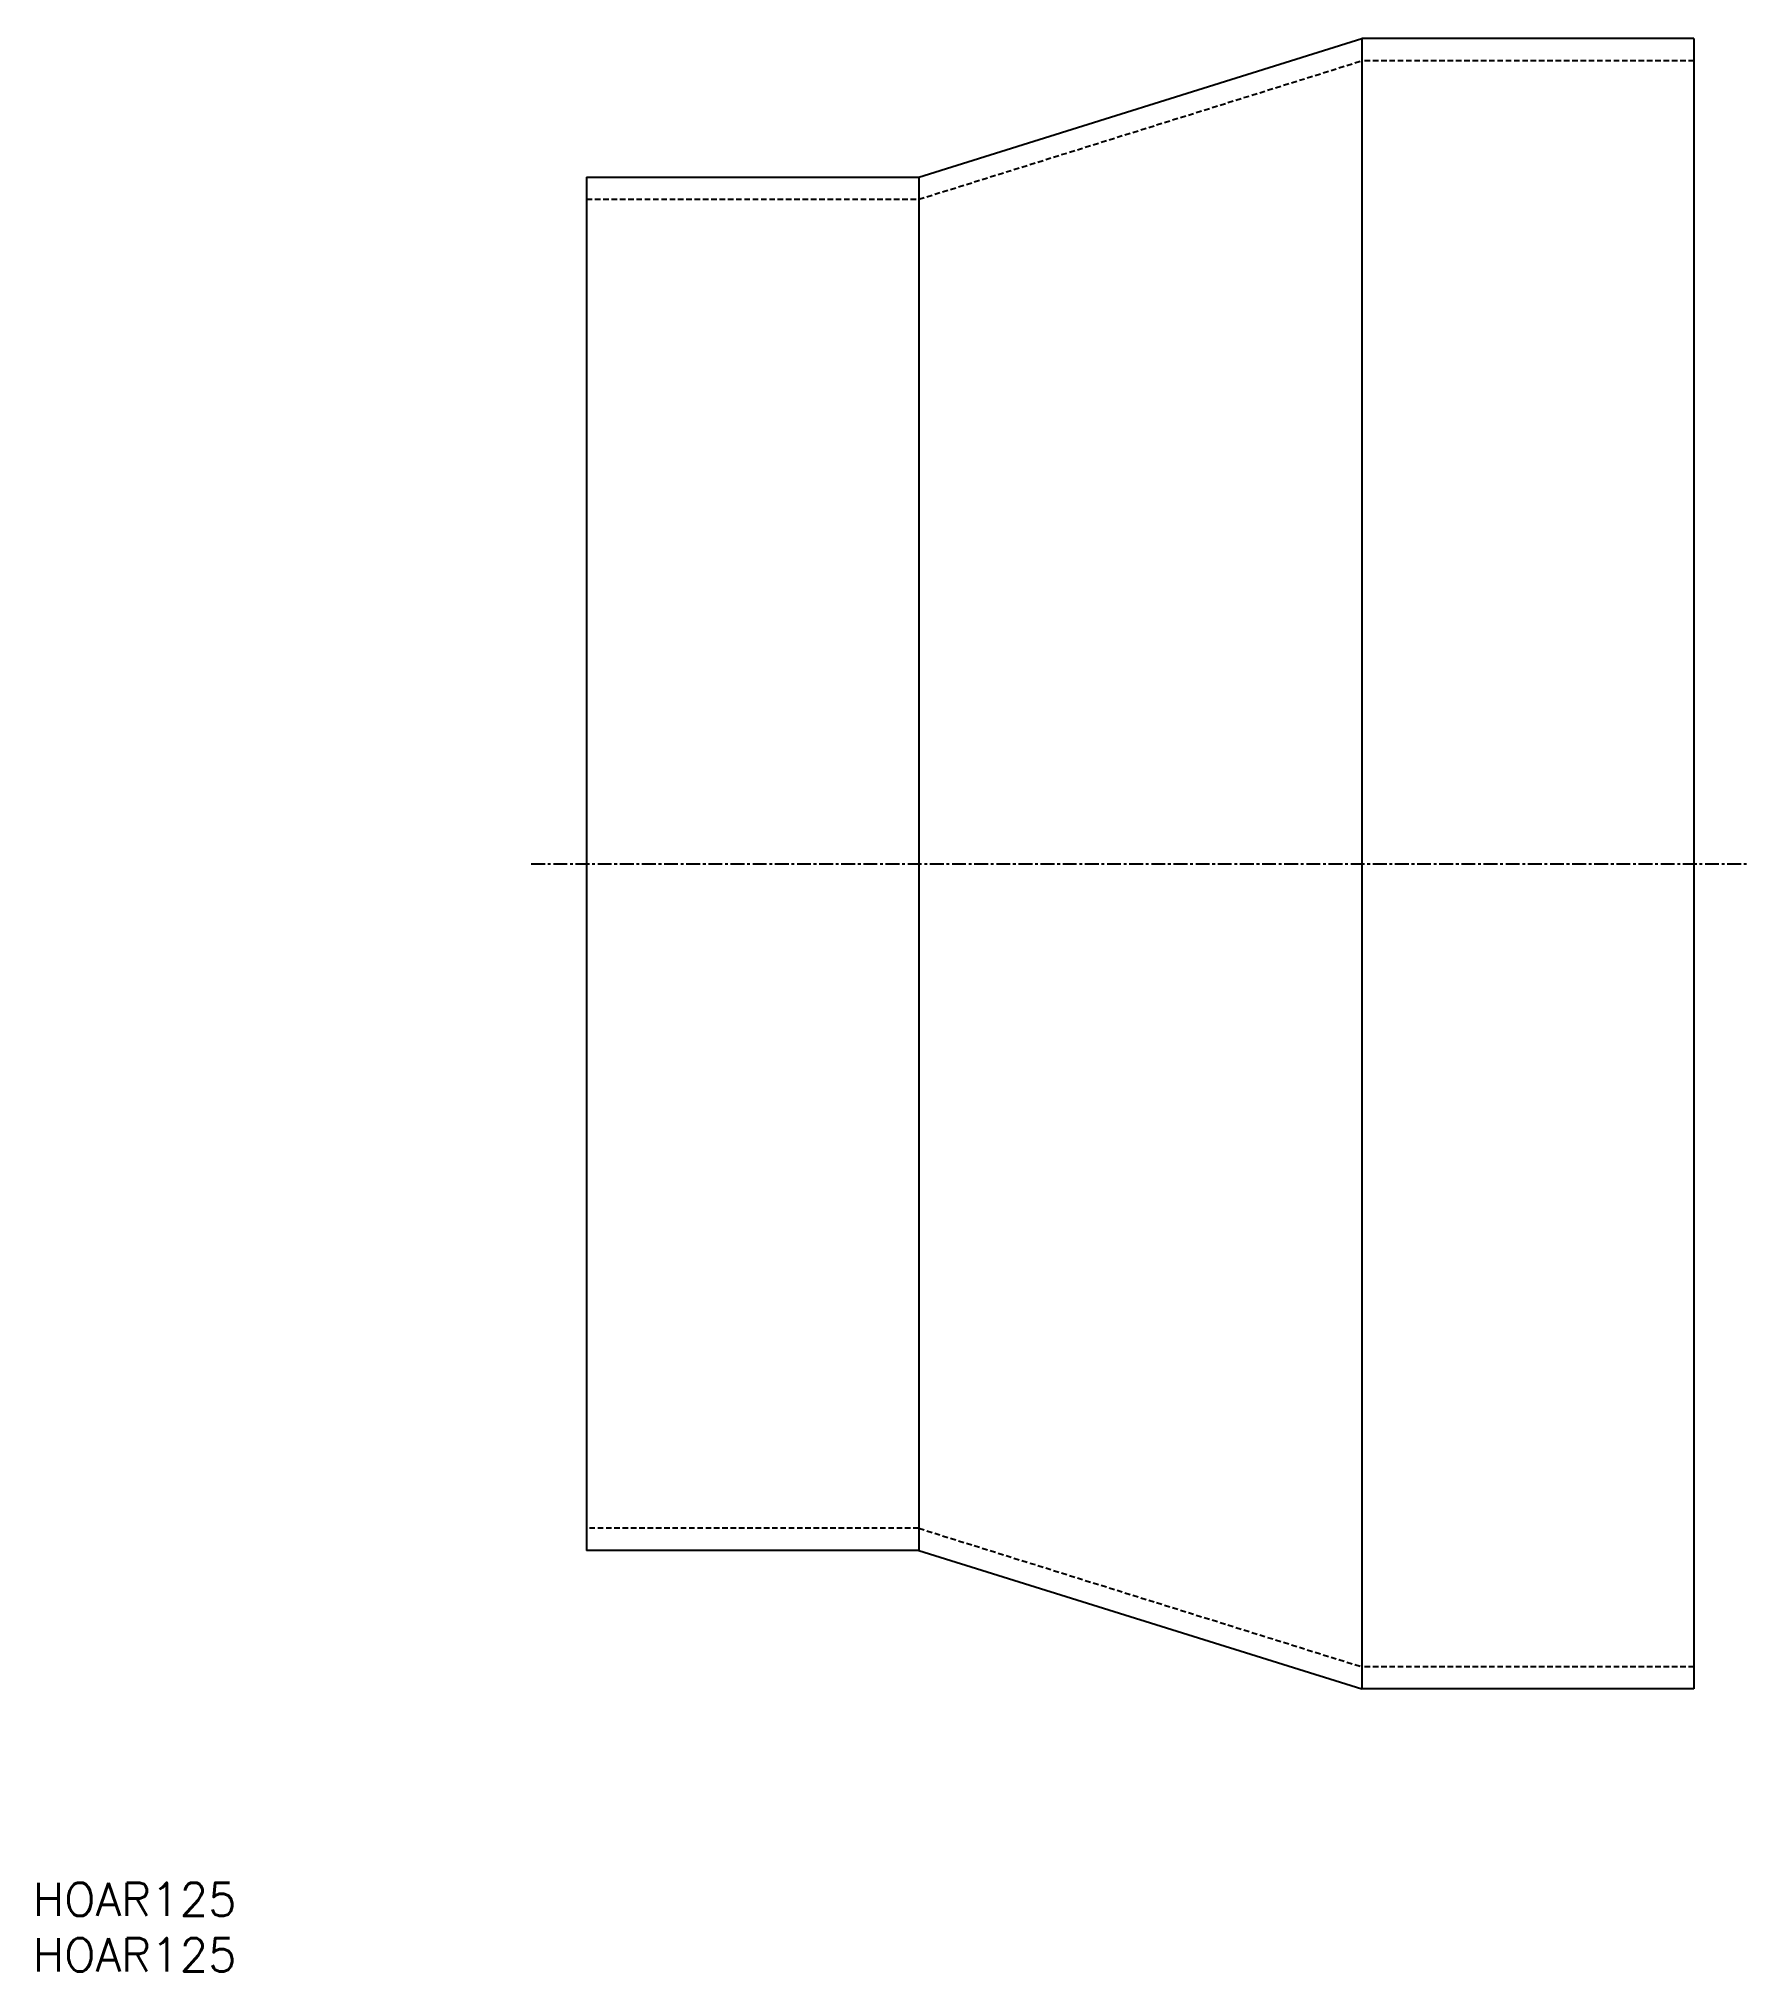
# Model space of a CAD drawing. Extents: x 1 to 155, y 0 to 174.
import ezdxf

# ---------------------------------------------------------------- set-up
doc = ezdxf.new("R2010")
doc.units = 0
doc.linetypes.add('CENTER', pattern=[2, 1.25, -0.25, 0.25, -0.25])
doc.linetypes.add('DASHED', pattern=[0.75, 0.5, -0.25])
doc.layers.get('0').update_dxf_attribs({"linetype": 'CONTINUOUS'})
doc.layers.add('CENTER', color=1, linetype='CENTER')
doc.styles.get("Standard").update_dxf_attribs({"font": 'txt.shx'})

# ---------------------------------------------------------------- blocks, each defined once
blk = doc.blocks.new('*U16')
at = {"color": 7, "linetype": 'CONTINUOUS'}
blk.add_text('HOAR125', height=3, dxfattribs=at).set_placement((0, 0))
blk = doc.blocks.new('*U17')
at = {"color": 7, "linetype": 'CONTINUOUS'}
blk.add_text('HOAR125', height=3, dxfattribs=at).set_placement((0, 5))

msp = doc.modelspace()

# ---------------------------------------------------------------- linework, layer by layer
at = {"color": 7, "linetype": 'CONTINUOUS'}
for p, q in [((80, 162), (120, 174.5)), ((120, 174.5), (120, 25.5)), ((150, 174.5), (120, 174.5)), ((150, 174.5), (150, 25.5)), ((50, 162), (50, 38)), ((50, 162), (80, 162)), ((80, 162), (80, 38)), ((80, 38), (50, 38)), ((80, 38), (120, 25.5)), ((150, 25.5), (120, 25.5))]:
    msp.add_line(p, q, dxfattribs=at)
at = {"color": 3, "linetype": 'DASHED'}
for p, q in [((80, 160), (120, 172.5)), ((150, 172.5), (120, 172.5)), ((50, 160), (80, 160)), ((80, 40), (50, 40)), ((80, 40), (120, 27.5)), ((150, 27.5), (120, 27.5))]:
    msp.add_line(p, q, dxfattribs=at)
at = {"layer": 'CENTER', "color": 1, "linetype": 'CENTER'}
msp.add_line((45, 100), (155, 100), dxfattribs=at)

# ---------------------------------------------------------------- block references
at = {"color": 7, "linetype": 'CONTINUOUS'}
for name in ['*U17', '*U16']:
    msp.add_blockref(name, (0, 0), dxfattribs=at)

doc.saveas('drawing.dxf')
